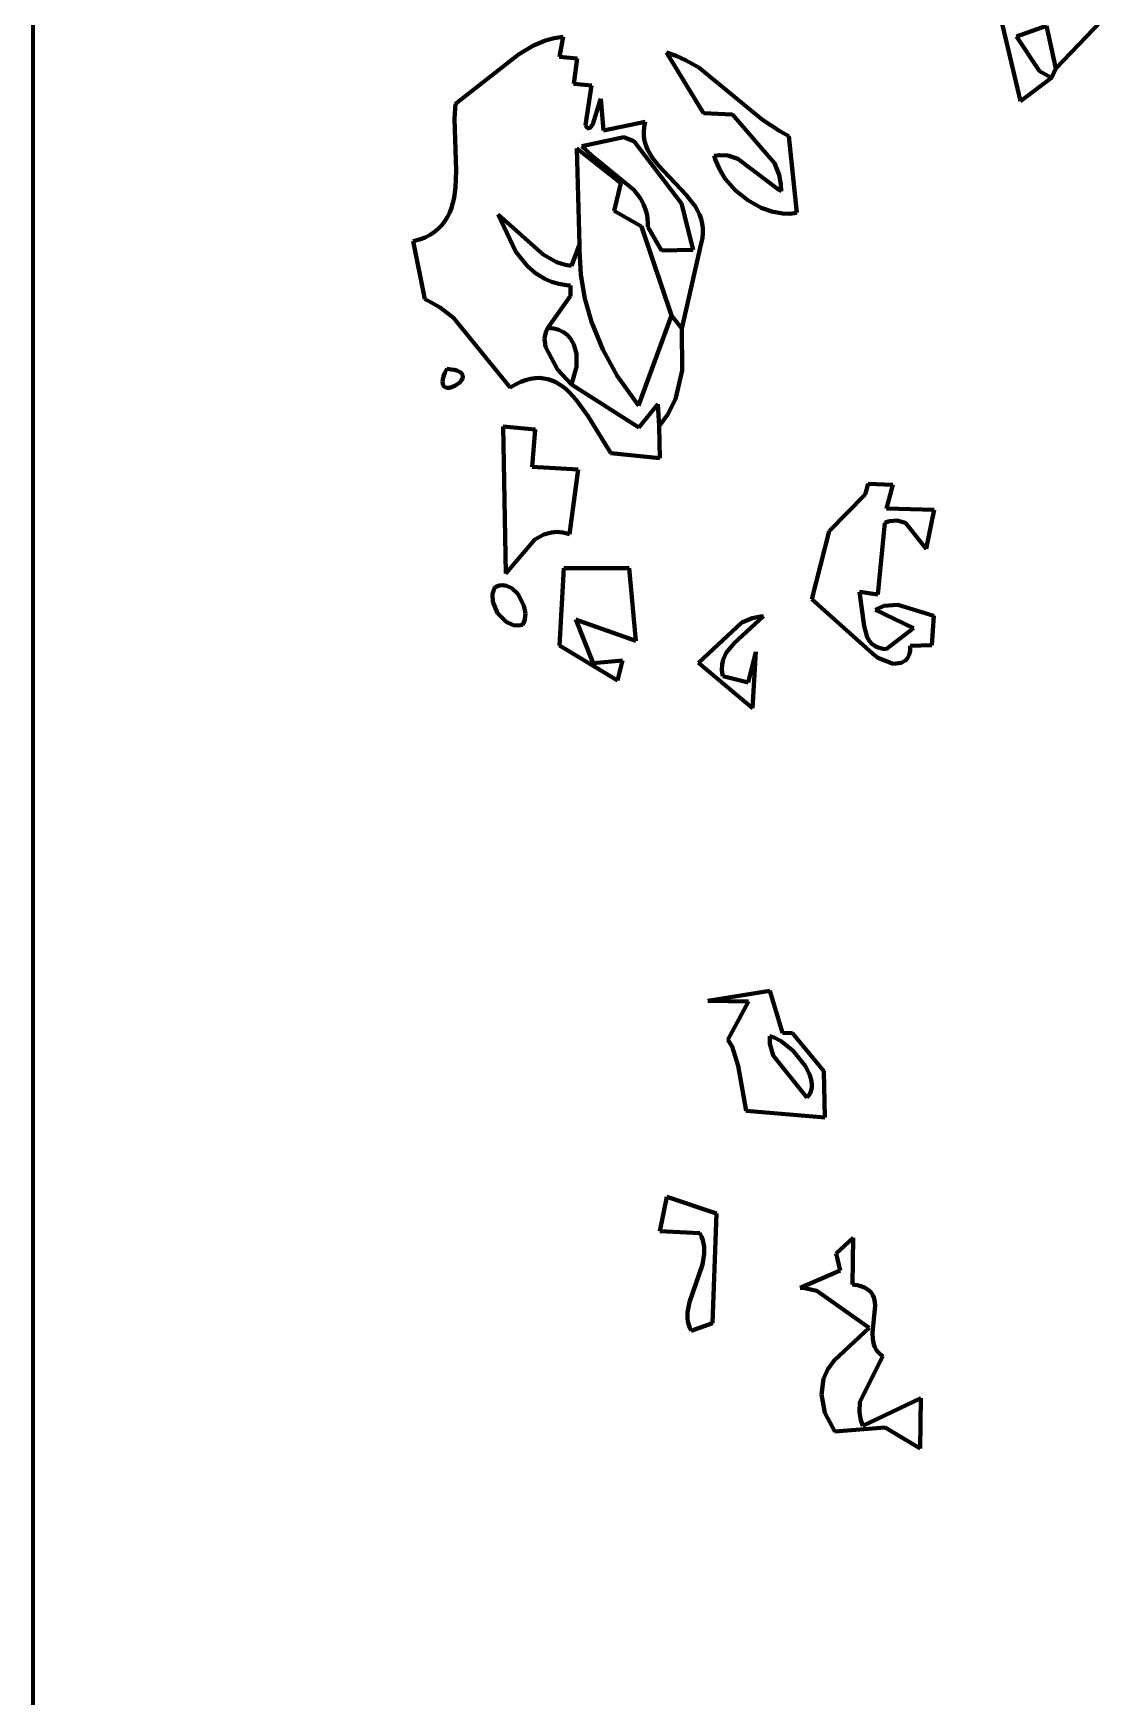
# Model space of a CAD drawing. Header units: millimetres. Extents: x 0 to 8.3, y 0 to 12.4.
# Drawn here: x 0 to 1.088, y 4.488 to 6.17 of the extents above; entities that cross this region are included whole.
import ezdxf

# ---------------------------------------------------------------- set-up
doc = ezdxf.new("R2010")
doc.units = ezdxf.units.MM
for name, color, linetype, lineweight in [('color#131313ff', 7, 'CONTINUOUS', 100), ('color#7c7c7cff', 7, 'CONTINUOUS', 100), ('color#c5c5c5ff', 7, 'CONTINUOUS', 100), ('color#ffffffff', 7, 'CONTINUOUS', 100)]:
    doc.layers.add(name, color=color, linetype=linetype, lineweight=lineweight)

msp = doc.modelspace()

# ---------------------------------------------------------------- linework, layer by layer
at = {"layer": 'color#131313ff'}
for p, q in [((0.9944, 6.1671), (1.0245, 6.1781)), ((1.0245, 6.1781), (1.034, 6.1348)), ((0.5059, 6.158), (0.5181, 6.163)), ((0.5181, 6.163), (0.5268, 6.1655)), ((0.5268, 6.1655), (0.5358, 6.167)), ((0.5358, 6.167), (0.5323, 6.1465)), ((1.0175, 6.132), (0.9944, 6.1671)), ((0.427, 6.0992), (0.4907, 6.149)), ((0.4907, 6.149), (0.5059, 6.158)), ((0.5323, 6.1465), (0.5499, 6.145)), ((0.5499, 6.145), (0.5466, 6.1194)), ((1.0295, 6.1254), (1.0175, 6.132)), ((1.034, 6.1348), (1.0295, 6.1254)), ((0.5466, 6.1194), (0.5646, 6.1175)), ((0.5646, 6.1175), (0.5583, 6.0775)), ((0.4261, 6.0837), (0.4265, 6.0942)), ((0.4265, 6.0942), (0.427, 6.0992)), ((0.5659, 6.0784), (0.573, 6.1014)), ((0.573, 6.1014), (0.5739, 6.104)), ((0.5739, 6.104), (0.5765, 6.072)), ((0.4277, 6.0318), (0.4261, 6.0837)), ((0.5583, 6.0775), (0.5591, 6.0762)), ((0.5591, 6.0762), (0.5605, 6.0746)), ((0.5605, 6.0746), (0.5619, 6.0742)), ((0.5619, 6.0742), (0.5633, 6.0748)), ((0.5633, 6.0748), (0.5659, 6.0784)), ((0.5765, 6.072), (0.6187, 6.081)), ((0.6177, 6.0759), (0.6173, 6.0709)), ((0.6187, 6.081), (0.6177, 6.0759)), ((0.5973, 6.0652), (0.5546, 6.0563)), ((0.6063, 6.0618), (0.5973, 6.0652)), ((0.6081, 6.0606), (0.6063, 6.0618)), ((0.6556, 5.9984), (0.6081, 6.0606)), ((0.6173, 6.0709), (0.6175, 6.0662)), ((0.6175, 6.0662), (0.6182, 6.0616)), ((0.6182, 6.0616), (0.6195, 6.0572)), ((0.5942, 6.0188), (0.5498, 6.0538)), ((0.5498, 6.0538), (0.5524, 5.9568)), ((0.5546, 6.0563), (0.5651, 6.0464)), ((0.5651, 6.0464), (0.6072, 6.0121)), ((0.6195, 6.0572), (0.6212, 6.0529)), ((0.6212, 6.0529), (0.6234, 6.0487)), ((0.6234, 6.0487), (0.6259, 6.0447)), ((0.6259, 6.0447), (0.6318, 6.0369)), ((0.4271, 6.0148), (0.4277, 6.0318)), ((0.6318, 6.0369), (0.6601, 6.0071)), ((0.4256, 6.004), (0.4271, 6.0148)), ((0.5873, 5.991), (0.5942, 6.0188)), ((0.6072, 6.0121), (0.6139, 6.0033)), ((0.6601, 6.0071), (0.6664, 5.9994)), ((0.4211, 5.9892), (0.4229, 5.9939)), ((0.4229, 5.9939), (0.4244, 5.9989)), ((0.4244, 5.9989), (0.4256, 6.004)), ((0.6151, 5.975), (0.5873, 5.991)), ((0.6139, 6.0033), (0.6174, 5.997)), ((0.6174, 5.997), (0.6199, 5.9901)), ((0.6199, 5.9901), (0.6207, 5.9865)), ((0.6674, 5.9514), (0.6556, 5.9984)), ((0.6664, 5.9994), (0.6692, 5.9954)), ((0.6692, 5.9954), (0.6716, 5.9912)), ((0.6716, 5.9912), (0.6737, 5.987)), ((0.4098, 5.9729), (0.4133, 5.9765)), ((0.4133, 5.9765), (0.4163, 5.9805)), ((0.4163, 5.9805), (0.4189, 5.9847)), ((0.4189, 5.9847), (0.4211, 5.9892)), ((0.5157, 5.9467), (0.4701, 5.9871)), ((0.4701, 5.9871), (0.488, 5.9494)), ((0.6455, 5.8851), (0.6151, 5.975)), ((0.6207, 5.9865), (0.6212, 5.9827)), ((0.6212, 5.9827), (0.6214, 5.9787)), ((0.6214, 5.9787), (0.6213, 5.9746)), ((0.6213, 5.9746), (0.6353, 5.9507)), ((0.6737, 5.987), (0.6753, 5.9826)), ((0.6753, 5.9826), (0.6765, 5.9781)), ((0.6765, 5.9781), (0.6771, 5.9733)), ((0.6771, 5.9733), (0.6772, 5.9684)), ((0.3843, 5.96), (0.3906, 5.9618)), ((0.3959, 5.9014), (0.3843, 5.96)), ((0.3906, 5.9618), (0.3962, 5.964)), ((0.3962, 5.964), (0.4013, 5.9666)), ((0.4013, 5.9666), (0.4058, 5.9695)), ((0.4058, 5.9695), (0.4098, 5.9729)), ((0.5524, 5.9568), (0.5444, 5.9352)), ((0.6755, 5.9579), (0.6558, 5.8717)), ((0.6767, 5.9633), (0.6755, 5.9579)), ((0.6772, 5.9684), (0.6767, 5.9633)), ((0.488, 5.9494), (0.4997, 5.9349)), ((0.5291, 5.939), (0.5157, 5.9467)), ((0.6353, 5.9507), (0.6674, 5.9514)), ((0.4997, 5.9349), (0.508, 5.9277)), ((0.508, 5.9277), (0.5173, 5.922)), ((0.538, 5.9362), (0.5291, 5.939)), ((0.5444, 5.9352), (0.538, 5.9362)), ((0.5173, 5.922), (0.5241, 5.919)), ((0.5241, 5.919), (0.5314, 5.9169)), ((0.5314, 5.9169), (0.5393, 5.9157)), ((0.5393, 5.9157), (0.5434, 5.9154)), ((0.5434, 5.9154), (0.5433, 5.9048)), ((0.4, 5.8995), (0.3959, 5.9014)), ((0.4114, 5.893), (0.4, 5.8995)), ((0.4251, 5.8826), (0.4114, 5.893)), ((0.5433, 5.9048), (0.5202, 5.8724)), ((0.4822, 5.8121), (0.4251, 5.8826)), ((0.5202, 5.8724), (0.5183, 5.8682)), ((0.6558, 5.8717), (0.6455, 5.8851)), ((0.5183, 5.8682), (0.517, 5.8618)), ((0.517, 5.8618), (0.5179, 5.8532)), ((0.5179, 5.8532), (0.5302, 5.8305)), ((0.5119, 5.8218), (0.5074, 5.8217)), ((0.5162, 5.8214), (0.5119, 5.8218)), ((0.5302, 5.8305), (0.5441, 5.8152)), ((0.4877, 5.8153), (0.4822, 5.8121)), ((0.4929, 5.8179), (0.4877, 5.8153)), ((0.4979, 5.8197), (0.4929, 5.8179)), ((0.5027, 5.821), (0.4979, 5.8197)), ((0.5074, 5.8217), (0.5027, 5.821)), ((0.5204, 5.8206), (0.5162, 5.8214)), ((0.5244, 5.8192), (0.5204, 5.8206)), ((0.5283, 5.8175), (0.5244, 5.8192)), ((0.5321, 5.8153), (0.5283, 5.8175)), ((0.5357, 5.8128), (0.5321, 5.8153)), ((0.5392, 5.81), (0.5357, 5.8128)), ((0.5426, 5.8069), (0.5392, 5.81)), ((0.5491, 5.7998), (0.5426, 5.8069)), ((0.5441, 5.8152), (0.6123, 5.7716)), ((0.5609, 5.7836), (0.5491, 5.7998)), ((0.6123, 5.7716), (0.6317, 5.7953)), ((0.6317, 5.7953), (0.6328, 5.7731)), ((0.4753, 5.7727), (0.5076, 5.7698)), ((0.4778, 5.6239), (0.4753, 5.7727)), ((0.5842, 5.7456), (0.5609, 5.7836)), ((0.6328, 5.7731), (0.6335, 5.7405)), ((0.5076, 5.7698), (0.5046, 5.732)), ((0.6335, 5.7405), (0.5842, 5.7456)), ((0.5046, 5.732), (0.551, 5.7291)), ((0.551, 5.7291), (0.5421, 5.6638)), ((0.8412, 5.7039), (0.8442, 5.7148)), ((0.8442, 5.7148), (0.8693, 5.7138)), ((0.8693, 5.7138), (0.8628, 5.6899)), ((0.8048, 5.6667), (0.8412, 5.7039)), ((0.8628, 5.6899), (0.9111, 5.6884)), ((0.9111, 5.6884), (0.903, 5.6489)), ((0.8612, 5.6754), (0.8541, 5.6028)), ((0.8656, 5.6768), (0.8612, 5.6754)), ((0.8735, 5.6775), (0.8656, 5.6768)), ((0.882, 5.6751), (0.8735, 5.6775)), ((0.903, 5.6489), (0.882, 5.6751)), ((0.5071, 5.6584), (0.4778, 5.6239)), ((0.5162, 5.6636), (0.5071, 5.6584)), ((0.5239, 5.6656), (0.5162, 5.6636)), ((0.5295, 5.666), (0.5239, 5.6656)), ((0.5356, 5.6654), (0.5295, 5.666)), ((0.5421, 5.6638), (0.5356, 5.6654)), ((0.7873, 5.598), (0.8048, 5.6667)), ((0.5322, 5.5513), (0.5364, 5.6295)), ((0.5364, 5.6295), (0.6025, 5.6295)), ((0.6025, 5.6295), (0.6092, 5.5559)), ((0.8541, 5.6028), (0.8355, 5.6053)), ((0.8355, 5.6053), (0.8402, 5.5708)), ((0.8488, 5.5432), (0.7873, 5.598)), ((0.8516, 5.5873), (0.86, 5.5912)), ((0.89, 5.5687), (0.8516, 5.5873)), ((0.86, 5.5912), (0.8744, 5.5924)), ((0.8744, 5.5924), (0.9107, 5.5812)), ((0.5521, 5.5762), (0.5488, 5.5774)), ((0.5488, 5.5774), (0.5662, 5.5333)), ((0.6092, 5.5559), (0.5521, 5.5762)), ((0.6727, 5.5338), (0.7165, 5.5746)), ((0.7385, 5.5807), (0.7088, 5.5535)), ((0.7165, 5.5746), (0.7268, 5.5789)), ((0.7268, 5.5789), (0.7354, 5.5805)), ((0.7354, 5.5805), (0.7385, 5.5807)), ((0.8402, 5.5708), (0.8433, 5.5595)), ((0.9107, 5.5812), (0.9087, 5.5515)), ((0.7088, 5.5535), (0.7007, 5.5439)), ((0.8433, 5.5595), (0.8455, 5.5557)), ((0.8455, 5.5557), (0.8484, 5.5525)), ((0.8626, 5.5476), (0.89, 5.5687)), ((0.5908, 5.5159), (0.5322, 5.5513)), ((0.5662, 5.5333), (0.5957, 5.5361)), ((0.5957, 5.5361), (0.5908, 5.5159)), ((0.6976, 5.5371), (0.6965, 5.532)), ((0.7007, 5.5439), (0.6976, 5.5371)), ((0.723, 5.5138), (0.7306, 5.5449)), ((0.7306, 5.5449), (0.7272, 5.4879)), ((0.8484, 5.5525), (0.8521, 5.55)), ((0.854, 5.5386), (0.8488, 5.5432)), ((0.8521, 5.55), (0.8544, 5.5491)), ((0.8695, 5.5328), (0.854, 5.5386)), ((0.8544, 5.5491), (0.8568, 5.5484)), ((0.8568, 5.5484), (0.8596, 5.5478)), ((0.8596, 5.5478), (0.8626, 5.5476)), ((0.882, 5.5361), (0.8778, 5.5337)), ((0.8842, 5.5385), (0.882, 5.5361)), ((0.8858, 5.5418), (0.8842, 5.5385)), ((0.8867, 5.5458), (0.8858, 5.5418)), ((0.8869, 5.5508), (0.8867, 5.5458)), ((0.9087, 5.5515), (0.8869, 5.5508)), ((0.7272, 5.4879), (0.6727, 5.5338)), ((0.6965, 5.532), (0.6964, 5.5264)), ((0.6964, 5.5264), (0.6967, 5.5234)), ((0.6967, 5.5234), (0.6973, 5.5202)), ((0.6973, 5.5202), (0.723, 5.5138)), ((0.8778, 5.5337), (0.8695, 5.5328)), ((0.6822, 5.1917), (0.7448, 5.2019)), ((0.7448, 5.2019), (0.7575, 5.1593)), ((0.7231, 5.1912), (0.6822, 5.1917)), ((0.7024, 5.1524), (0.7231, 5.1912)), ((0.7069, 5.1456), (0.7024, 5.1524)), ((0.7449, 5.156), (0.7449, 5.1484)), ((0.7492, 5.1546), (0.7449, 5.156)), ((0.7562, 5.1509), (0.7492, 5.1546)), ((0.7683, 5.1411), (0.7562, 5.1509)), ((0.7575, 5.1593), (0.7676, 5.159)), ((0.7676, 5.159), (0.7996, 5.1206)), ((0.7129, 5.1259), (0.7069, 5.1456)), ((0.7449, 5.1484), (0.7481, 5.1365)), ((0.7481, 5.1365), (0.7822, 5.0939)), ((0.7806, 5.1259), (0.7683, 5.1411)), ((0.7209, 5.0804), (0.7129, 5.1259)), ((0.7848, 5.1177), (0.7806, 5.1259)), ((0.7866, 5.1123), (0.7848, 5.1177)), ((0.7996, 5.1206), (0.8005, 5.0738)), ((0.7853, 5.0978), (0.7863, 5.1)), ((0.7863, 5.1), (0.787, 5.1023)), ((0.7874, 5.1071), (0.7866, 5.1123)), ((0.787, 5.1023), (0.7873, 5.1047)), ((0.7873, 5.1047), (0.7874, 5.1071)), ((0.7822, 5.0939), (0.784, 5.0958)), ((0.784, 5.0958), (0.7853, 5.0978)), ((0.8005, 5.0738), (0.7209, 5.0804)), ((0.8118, 4.9362), (0.8291, 4.952)), ((0.8291, 4.952), (0.8284, 4.9048)), ((0.8161, 4.919), (0.8118, 4.9362)), ((0.7754, 4.9016), (0.8161, 4.919)), ((0.7784, 4.9014), (0.7754, 4.9016)), ((0.7924, 4.8985), (0.7784, 4.9014)), ((0.8452, 4.861), (0.7924, 4.8985)), ((0.8284, 4.9048), (0.833, 4.904)), ((0.833, 4.904), (0.837, 4.903)), ((0.837, 4.903), (0.8404, 4.9017)), ((0.8404, 4.9017), (0.8433, 4.9002)), ((0.8433, 4.9002), (0.8456, 4.8984)), ((0.8456, 4.8984), (0.8475, 4.8964)), ((0.8475, 4.8964), (0.849, 4.8941)), ((0.8515, 4.8837), (0.8488, 4.8558)), ((0.849, 4.8941), (0.8501, 4.8918)), ((0.8501, 4.8918), (0.8508, 4.8892)), ((0.8508, 4.8892), (0.8515, 4.8837)), ((0.81, 4.828), (0.8452, 4.861)), ((0.8488, 4.8558), (0.8489, 4.8497)), ((0.8489, 4.8497), (0.85, 4.844)), ((0.8591, 4.8325), (0.836, 4.7861)), ((0.85, 4.844), (0.851, 4.8414)), ((0.851, 4.8414), (0.8524, 4.8389)), ((0.8524, 4.8389), (0.8541, 4.8366)), ((0.8541, 4.8366), (0.8564, 4.8344)), ((0.8564, 4.8344), (0.8591, 4.8325)), ((0.7992, 4.8095), (0.8034, 4.8193)), ((0.8034, 4.8193), (0.81, 4.828)), ((0.7972, 4.7936), (0.7992, 4.8095)), ((0.8005, 4.775), (0.7972, 4.7936)), ((0.836, 4.7861), (0.8355, 4.7757)), ((0.8388, 4.7618), (0.8975, 4.7897)), ((0.8975, 4.7897), (0.8967, 4.7388)), ((0.8107, 4.7561), (0.8005, 4.775)), ((0.8355, 4.7757), (0.8369, 4.7675)), ((0.8369, 4.7675), (0.8388, 4.7618)), ((0.8614, 4.7602), (0.8107, 4.7561)), ((0.8967, 4.7388), (0.8614, 4.7602))]:
    msp.add_line(p, q, dxfattribs=at)
at = {"layer": 'color#7c7c7cff'}
for p, q in [((0.9983, 6.1018), (0.9739, 6.2047)), ((1.0245, 6.1781), (0.9944, 6.1671)), ((1.034, 6.1348), (1.0245, 6.1781)), ((1.0875, 6.1909), (1.034, 6.1348)), ((0.9944, 6.1671), (1.0175, 6.132)), ((0.6402, 6.151), (0.6501, 6.1477)), ((0.6777, 6.0896), (0.6402, 6.151)), ((0.6501, 6.1477), (0.6595, 6.1434)), ((0.6595, 6.1434), (0.6729, 6.1357)), ((0.6729, 6.1357), (0.7375, 6.0829)), ((1.0295, 6.1254), (0.9983, 6.1018)), ((1.0175, 6.132), (1.0295, 6.1254)), ((0.7071, 6.0884), (0.6777, 6.0896)), ((0.7494, 6.0391), (0.7071, 6.0884)), ((0.7375, 6.0829), (0.7548, 6.0713)), ((0.7548, 6.0713), (0.764, 6.0664)), ((0.764, 6.0664), (0.7721, 5.9887)), ((0.6885, 6.0466), (0.6943, 6.0473)), ((0.6895, 6.0431), (0.6885, 6.0466)), ((0.6938, 6.0329), (0.6895, 6.0431)), ((0.6943, 6.0473), (0.7024, 6.0467)), ((0.7024, 6.0467), (0.7124, 6.0434)), ((0.7124, 6.0434), (0.754, 6.0121)), ((0.6998, 6.0232), (0.6938, 6.0329)), ((0.7542, 6.0274), (0.7494, 6.0391)), ((0.756, 6.0177), (0.7542, 6.0274)), ((0.7102, 6.0114), (0.6998, 6.0232)), ((0.7225, 6.0015), (0.7102, 6.0114)), ((0.754, 6.0121), (0.7562, 6.0108)), ((0.7562, 6.0108), (0.756, 6.0177)), ((0.7362, 5.9939), (0.7225, 6.0015)), ((0.7469, 5.9901), (0.7362, 5.9939)), ((0.7578, 5.9881), (0.7469, 5.9901)), ((0.765, 5.9879), (0.7578, 5.9881)), ((0.7721, 5.9887), (0.765, 5.9879)), ((0.6336, 4.9588), (0.6408, 4.9934)), ((0.6408, 4.9934), (0.6908, 4.9767)), ((0.6908, 4.9767), (0.6868, 4.8658)), ((0.674, 4.9569), (0.6336, 4.9588)), ((0.6757, 4.9534), (0.674, 4.9569)), ((0.677, 4.9498), (0.6757, 4.9534)), ((0.6779, 4.9463), (0.677, 4.9498)), ((0.6768, 4.925), (0.6785, 4.9357)), ((0.6784, 4.9428), (0.6779, 4.9463)), ((0.6785, 4.9357), (0.6784, 4.9428)), ((0.6636, 4.8868), (0.6768, 4.925)), ((0.6617, 4.8768), (0.6636, 4.8868)), ((0.6616, 4.8703), (0.6617, 4.8768)), ((0.662, 4.8671), (0.6616, 4.8703)), ((0.6628, 4.864), (0.662, 4.8671)), ((0.6639, 4.8609), (0.6628, 4.864)), ((0.6868, 4.8658), (0.6654, 4.8578)), ((0.6654, 4.8578), (0.6639, 4.8609))]:
    msp.add_line(p, q, dxfattribs=at)
at = {"layer": 'color#c5c5c5ff'}
for p, q in [((0.4701, 5.9871), (0.5157, 5.9467)), ((0.488, 5.9494), (0.4701, 5.9871)), ((0.5444, 5.9352), (0.5524, 5.9568)), ((0.5524, 5.9568), (0.5524, 5.9506)), ((0.4997, 5.9349), (0.488, 5.9494)), ((0.5157, 5.9467), (0.5291, 5.939)), ((0.5524, 5.9506), (0.5538, 5.926)), ((0.508, 5.9277), (0.4997, 5.9349)), ((0.5173, 5.922), (0.508, 5.9277)), ((0.5291, 5.939), (0.538, 5.9362)), ((0.538, 5.9362), (0.5444, 5.9352)), ((0.5538, 5.926), (0.5579, 5.902)), ((0.5241, 5.919), (0.5173, 5.922)), ((0.5314, 5.9169), (0.5241, 5.919)), ((0.5393, 5.9157), (0.5314, 5.9169)), ((0.5434, 5.9154), (0.5393, 5.9157)), ((0.5433, 5.9048), (0.5434, 5.9154)), ((0.5202, 5.8724), (0.5433, 5.9048)), ((0.5579, 5.902), (0.5644, 5.8787)), ((0.5263, 5.8718), (0.5202, 5.8724)), ((0.5644, 5.8787), (0.5758, 5.8506)), ((0.6119, 5.7941), (0.6455, 5.8851)), ((0.6455, 5.8851), (0.6558, 5.8717)), ((0.5316, 5.8704), (0.5263, 5.8718)), ((0.5362, 5.8681), (0.5316, 5.8704)), ((0.54, 5.8653), (0.5362, 5.8681)), ((0.5432, 5.8618), (0.54, 5.8653)), ((0.5467, 5.8556), (0.5432, 5.8618)), ((0.5492, 5.8461), (0.5467, 5.8556)), ((0.6558, 5.8717), (0.6563, 5.8292)), ((0.5492, 5.8331), (0.5492, 5.8461)), ((0.5758, 5.8506), (0.5904, 5.824)), ((0.4141, 5.8204), (0.4149, 5.8234)), ((0.4149, 5.8234), (0.4162, 5.8269)), ((0.4162, 5.8269), (0.4181, 5.8309)), ((0.4181, 5.8309), (0.4225, 5.8305)), ((0.4225, 5.8305), (0.426, 5.8299)), ((0.426, 5.8299), (0.4289, 5.8291)), ((0.4289, 5.8291), (0.4311, 5.8281)), ((0.4311, 5.8281), (0.4328, 5.827)), ((0.4328, 5.827), (0.4338, 5.8257)), ((0.4338, 5.8257), (0.4344, 5.8243)), ((0.4345, 5.8229), (0.4341, 5.8215)), ((0.4344, 5.8243), (0.4345, 5.8229)), ((0.5441, 5.8152), (0.5492, 5.8331)), ((0.5904, 5.824), (0.6119, 5.7941)), ((0.6563, 5.8292), (0.6494, 5.8005)), ((0.4138, 5.8179), (0.4141, 5.8204)), ((0.414, 5.8159), (0.4138, 5.8179)), ((0.4145, 5.8143), (0.414, 5.8159)), ((0.4153, 5.8132), (0.4145, 5.8143)), ((0.4165, 5.8124), (0.4153, 5.8132)), ((0.4178, 5.8119), (0.4165, 5.8124)), ((0.4194, 5.8118), (0.4178, 5.8119)), ((0.4211, 5.8119), (0.4194, 5.8118)), ((0.4264, 5.8138), (0.4211, 5.8119)), ((0.4312, 5.8173), (0.4264, 5.8138)), ((0.4335, 5.82), (0.4312, 5.8173)), ((0.4341, 5.8215), (0.4335, 5.82)), ((0.6123, 5.7716), (0.5441, 5.8152)), ((0.6317, 5.7953), (0.6123, 5.7716)), ((0.6328, 5.7731), (0.6317, 5.7953)), ((0.6494, 5.8005), (0.6414, 5.7844)), ((0.6414, 5.7844), (0.6328, 5.7731)), ((0.4643, 5.6032), (0.4661, 5.6086)), ((0.4646, 5.5953), (0.4643, 5.6032)), ((0.4661, 5.6086), (0.4671, 5.6103)), ((0.4671, 5.6103), (0.471, 5.6118)), ((0.471, 5.6118), (0.4749, 5.6122)), ((0.4749, 5.6122), (0.4786, 5.6116)), ((0.4786, 5.6116), (0.4839, 5.6091)), ((0.4839, 5.6091), (0.4899, 5.6034)), ((0.4899, 5.6034), (0.4961, 5.5918)), ((0.4694, 5.5839), (0.4646, 5.5953)), ((0.4961, 5.5918), (0.4976, 5.5834)), ((0.4781, 5.5751), (0.4694, 5.5839)), ((0.4852, 5.5718), (0.4781, 5.5751)), ((0.4909, 5.5714), (0.4852, 5.5718)), ((0.4947, 5.5721), (0.4909, 5.5714)), ((0.4957, 5.5738), (0.4947, 5.5721)), ((0.497, 5.5774), (0.4957, 5.5738)), ((0.4976, 5.5834), (0.497, 5.5774))]:
    msp.add_line(p, q, dxfattribs=at)
at = {"layer": 'color#ffffffff'}
for p, q in [((0, 0), (0, 12.3611)), ((0.9739, 6.2047), (0.9983, 6.1018)), ((1.034, 6.1348), (1.0875, 6.1909)), ((0.5181, 6.163), (0.5059, 6.158)), ((0.5268, 6.1655), (0.5181, 6.163)), ((0.5358, 6.167), (0.5268, 6.1655)), ((0.5323, 6.1465), (0.5358, 6.167)), ((0.4907, 6.149), (0.427, 6.0992)), ((0.5059, 6.158), (0.4907, 6.149)), ((0.5499, 6.145), (0.5323, 6.1465)), ((0.5466, 6.1194), (0.5499, 6.145)), ((0.6402, 6.151), (0.6777, 6.0896)), ((0.6501, 6.1477), (0.6402, 6.151)), ((0.6595, 6.1434), (0.6501, 6.1477)), ((0.6729, 6.1357), (0.6595, 6.1434)), ((0.7375, 6.0829), (0.6729, 6.1357)), ((0.9983, 6.1018), (1.0295, 6.1254)), ((1.0295, 6.1254), (1.034, 6.1348)), ((0.5646, 6.1175), (0.5466, 6.1194)), ((0.5583, 6.0775), (0.5646, 6.1175)), ((0.4265, 6.0942), (0.4261, 6.0837)), ((0.427, 6.0992), (0.4265, 6.0942)), ((0.573, 6.1014), (0.5659, 6.0784)), ((0.5739, 6.104), (0.573, 6.1014)), ((0.5765, 6.072), (0.5739, 6.104)), ((0.4261, 6.0837), (0.4277, 6.0318)), ((0.5591, 6.0762), (0.5583, 6.0775)), ((0.5605, 6.0746), (0.5591, 6.0762)), ((0.5619, 6.0742), (0.5605, 6.0746)), ((0.5633, 6.0748), (0.5619, 6.0742)), ((0.5659, 6.0784), (0.5633, 6.0748)), ((0.6187, 6.081), (0.5765, 6.072)), ((0.6173, 6.0709), (0.6177, 6.0759)), ((0.6177, 6.0759), (0.6187, 6.081)), ((0.6777, 6.0896), (0.7071, 6.0884)), ((0.7071, 6.0884), (0.7494, 6.0391)), ((0.7548, 6.0713), (0.7375, 6.0829)), ((0.5546, 6.0563), (0.5973, 6.0652)), ((0.5973, 6.0652), (0.6063, 6.0618)), ((0.6063, 6.0618), (0.6081, 6.0606)), ((0.6081, 6.0606), (0.6556, 5.9984)), ((0.6175, 6.0662), (0.6173, 6.0709)), ((0.6182, 6.0616), (0.6175, 6.0662)), ((0.6195, 6.0572), (0.6182, 6.0616)), ((0.764, 6.0664), (0.7548, 6.0713)), ((0.7721, 5.9887), (0.764, 6.0664)), ((0.5498, 6.0538), (0.5942, 6.0188)), ((0.5524, 5.9568), (0.5498, 6.0538)), ((0.5651, 6.0464), (0.5546, 6.0563)), ((0.6072, 6.0121), (0.5651, 6.0464)), ((0.6212, 6.0529), (0.6195, 6.0572)), ((0.6234, 6.0487), (0.6212, 6.0529)), ((0.6259, 6.0447), (0.6234, 6.0487)), ((0.6318, 6.0369), (0.6259, 6.0447)), ((0.6943, 6.0473), (0.6885, 6.0466)), ((0.6885, 6.0466), (0.6895, 6.0431)), ((0.6895, 6.0431), (0.6938, 6.0329)), ((0.7024, 6.0467), (0.6943, 6.0473)), ((0.7124, 6.0434), (0.7024, 6.0467)), ((0.754, 6.0121), (0.7124, 6.0434)), ((0.4277, 6.0318), (0.4271, 6.0148)), ((0.6601, 6.0071), (0.6318, 6.0369)), ((0.6938, 6.0329), (0.6998, 6.0232)), ((0.7494, 6.0391), (0.7542, 6.0274)), ((0.7542, 6.0274), (0.756, 6.0177)), ((0.4271, 6.0148), (0.4256, 6.004)), ((0.5942, 6.0188), (0.5873, 5.991)), ((0.6139, 6.0033), (0.6072, 6.0121)), ((0.6664, 5.9994), (0.6601, 6.0071)), ((0.6998, 6.0232), (0.7102, 6.0114)), ((0.7102, 6.0114), (0.7225, 6.0015)), ((0.7562, 6.0108), (0.754, 6.0121)), ((0.756, 6.0177), (0.7562, 6.0108)), ((0.4229, 5.9939), (0.4211, 5.9892)), ((0.4244, 5.9989), (0.4229, 5.9939)), ((0.4256, 6.004), (0.4244, 5.9989)), ((0.5873, 5.991), (0.6151, 5.975)), ((0.6174, 5.997), (0.6139, 6.0033)), ((0.6199, 5.9901), (0.6174, 5.997)), ((0.6207, 5.9865), (0.6199, 5.9901)), ((0.6556, 5.9984), (0.6674, 5.9514)), ((0.6692, 5.9954), (0.6664, 5.9994)), ((0.6716, 5.9912), (0.6692, 5.9954)), ((0.6737, 5.987), (0.6716, 5.9912)), ((0.7225, 6.0015), (0.7362, 5.9939)), ((0.7362, 5.9939), (0.7469, 5.9901)), ((0.7469, 5.9901), (0.7578, 5.9881)), ((0.4133, 5.9765), (0.4098, 5.9729)), ((0.4163, 5.9805), (0.4133, 5.9765)), ((0.4189, 5.9847), (0.4163, 5.9805)), ((0.4211, 5.9892), (0.4189, 5.9847)), ((0.6151, 5.975), (0.6455, 5.8851)), ((0.6212, 5.9827), (0.6207, 5.9865)), ((0.6214, 5.9787), (0.6212, 5.9827)), ((0.6213, 5.9746), (0.6214, 5.9787)), ((0.6353, 5.9507), (0.6213, 5.9746)), ((0.6753, 5.9826), (0.6737, 5.987)), ((0.6765, 5.9781), (0.6753, 5.9826)), ((0.6771, 5.9733), (0.6765, 5.9781)), ((0.6772, 5.9684), (0.6771, 5.9733)), ((0.7578, 5.9881), (0.765, 5.9879)), ((0.765, 5.9879), (0.7721, 5.9887)), ((0.3906, 5.9618), (0.3843, 5.96)), ((0.3843, 5.96), (0.3959, 5.9014)), ((0.3962, 5.964), (0.3906, 5.9618)), ((0.4013, 5.9666), (0.3962, 5.964)), ((0.4058, 5.9695), (0.4013, 5.9666)), ((0.4098, 5.9729), (0.4058, 5.9695)), ((0.5524, 5.9506), (0.5524, 5.9568)), ((0.6558, 5.8717), (0.6755, 5.9579)), ((0.6755, 5.9579), (0.6767, 5.9633)), ((0.6767, 5.9633), (0.6772, 5.9684)), ((0.5538, 5.926), (0.5524, 5.9506)), ((0.6674, 5.9514), (0.6353, 5.9507)), ((0.5579, 5.902), (0.5538, 5.926)), ((0.3959, 5.9014), (0.4, 5.8995)), ((0.4, 5.8995), (0.4114, 5.893)), ((0.4114, 5.893), (0.4251, 5.8826)), ((0.5644, 5.8787), (0.5579, 5.902)), ((0.4251, 5.8826), (0.4822, 5.8121)), ((0.5183, 5.8682), (0.5202, 5.8724)), ((0.5202, 5.8724), (0.5263, 5.8718)), ((0.5758, 5.8506), (0.5644, 5.8787)), ((0.6455, 5.8851), (0.6119, 5.7941)), ((0.517, 5.8618), (0.5183, 5.8682)), ((0.5179, 5.8532), (0.517, 5.8618)), ((0.5263, 5.8718), (0.5316, 5.8704)), ((0.5316, 5.8704), (0.5362, 5.8681)), ((0.5362, 5.8681), (0.54, 5.8653)), ((0.54, 5.8653), (0.5432, 5.8618)), ((0.5432, 5.8618), (0.5467, 5.8556)), ((0.5467, 5.8556), (0.5492, 5.8461)), ((0.6563, 5.8292), (0.6558, 5.8717)), ((0.5302, 5.8305), (0.5179, 5.8532)), ((0.5492, 5.8461), (0.5492, 5.8331)), ((0.5904, 5.824), (0.5758, 5.8506)), ((0.4149, 5.8234), (0.4141, 5.8204)), ((0.4162, 5.8269), (0.4149, 5.8234)), ((0.4181, 5.8309), (0.4162, 5.8269)), ((0.4225, 5.8305), (0.4181, 5.8309)), ((0.426, 5.8299), (0.4225, 5.8305)), ((0.4289, 5.8291), (0.426, 5.8299)), ((0.4311, 5.8281), (0.4289, 5.8291)), ((0.4328, 5.827), (0.4311, 5.8281)), ((0.4338, 5.8257), (0.4328, 5.827)), ((0.4344, 5.8243), (0.4338, 5.8257)), ((0.4341, 5.8215), (0.4345, 5.8229)), ((0.4345, 5.8229), (0.4344, 5.8243)), ((0.5074, 5.8217), (0.5119, 5.8218)), ((0.5119, 5.8218), (0.5162, 5.8214)), ((0.5441, 5.8152), (0.5302, 5.8305)), ((0.5492, 5.8331), (0.5441, 5.8152)), ((0.6119, 5.7941), (0.5904, 5.824)), ((0.6494, 5.8005), (0.6563, 5.8292)), ((0.4141, 5.8204), (0.4138, 5.8179)), ((0.4138, 5.8179), (0.414, 5.8159)), ((0.414, 5.8159), (0.4145, 5.8143)), ((0.4145, 5.8143), (0.4153, 5.8132)), ((0.4153, 5.8132), (0.4165, 5.8124)), ((0.4165, 5.8124), (0.4178, 5.8119)), ((0.4178, 5.8119), (0.4194, 5.8118)), ((0.4194, 5.8118), (0.4211, 5.8119)), ((0.4211, 5.8119), (0.4264, 5.8138)), ((0.4264, 5.8138), (0.4312, 5.8173)), ((0.4312, 5.8173), (0.4335, 5.82)), ((0.4335, 5.82), (0.4341, 5.8215)), ((0.4822, 5.8121), (0.4877, 5.8153)), ((0.4877, 5.8153), (0.4929, 5.8179)), ((0.4929, 5.8179), (0.4979, 5.8197)), ((0.4979, 5.8197), (0.5027, 5.821)), ((0.5027, 5.821), (0.5074, 5.8217)), ((0.5162, 5.8214), (0.5204, 5.8206)), ((0.5204, 5.8206), (0.5244, 5.8192)), ((0.5244, 5.8192), (0.5283, 5.8175)), ((0.5283, 5.8175), (0.5321, 5.8153)), ((0.5321, 5.8153), (0.5357, 5.8128)), ((0.5357, 5.8128), (0.5392, 5.81)), ((0.5392, 5.81), (0.5426, 5.8069)), ((0.5426, 5.8069), (0.5491, 5.7998)), ((0.5491, 5.7998), (0.5609, 5.7836)), ((0.6414, 5.7844), (0.6494, 5.8005)), ((0.4753, 5.7727), (0.4778, 5.6239)), ((0.5076, 5.7698), (0.4753, 5.7727)), ((0.5609, 5.7836), (0.5842, 5.7456)), ((0.6328, 5.7731), (0.6414, 5.7844)), ((0.6335, 5.7405), (0.6328, 5.7731)), ((0.5046, 5.732), (0.5076, 5.7698)), ((0.5842, 5.7456), (0.6335, 5.7405)), ((0.551, 5.7291), (0.5046, 5.732)), ((0.5421, 5.6638), (0.551, 5.7291)), ((0.8442, 5.7148), (0.8412, 5.7039)), ((0.8693, 5.7138), (0.8442, 5.7148)), ((0.8628, 5.6899), (0.8693, 5.7138)), ((0.8412, 5.7039), (0.8048, 5.6667)), ((0.9111, 5.6884), (0.8628, 5.6899)), ((0.903, 5.6489), (0.9111, 5.6884)), ((0.8541, 5.6028), (0.8612, 5.6754)), ((0.8612, 5.6754), (0.8656, 5.6768)), ((0.8656, 5.6768), (0.8735, 5.6775)), ((0.8735, 5.6775), (0.882, 5.6751)), ((0.882, 5.6751), (0.903, 5.6489)), ((0.4778, 5.6239), (0.5071, 5.6584)), ((0.5071, 5.6584), (0.5162, 5.6636)), ((0.5162, 5.6636), (0.5239, 5.6656)), ((0.5239, 5.6656), (0.5295, 5.666)), ((0.5295, 5.666), (0.5356, 5.6654)), ((0.5356, 5.6654), (0.5421, 5.6638)), ((0.8048, 5.6667), (0.7873, 5.598)), ((0.5364, 5.6295), (0.5322, 5.5513)), ((0.6025, 5.6295), (0.5364, 5.6295)), ((0.6092, 5.5559), (0.6025, 5.6295)), ((0.4661, 5.6086), (0.4643, 5.6032)), ((0.4643, 5.6032), (0.4646, 5.5953)), ((0.4671, 5.6103), (0.4661, 5.6086)), ((0.471, 5.6118), (0.4671, 5.6103)), ((0.4749, 5.6122), (0.471, 5.6118)), ((0.4786, 5.6116), (0.4749, 5.6122)), ((0.4839, 5.6091), (0.4786, 5.6116)), ((0.4899, 5.6034), (0.4839, 5.6091)), ((0.4961, 5.5918), (0.4899, 5.6034)), ((0.8402, 5.5708), (0.8355, 5.6053)), ((0.8355, 5.6053), (0.8541, 5.6028)), ((0.4646, 5.5953), (0.4694, 5.5839)), ((0.4976, 5.5834), (0.4961, 5.5918)), ((0.7873, 5.598), (0.8488, 5.5432)), ((0.86, 5.5912), (0.8516, 5.5873)), ((0.8516, 5.5873), (0.89, 5.5687)), ((0.8744, 5.5924), (0.86, 5.5912)), ((0.9107, 5.5812), (0.8744, 5.5924)), ((0.4694, 5.5839), (0.4781, 5.5751)), ((0.4781, 5.5751), (0.4852, 5.5718)), ((0.4852, 5.5718), (0.4909, 5.5714)), ((0.4909, 5.5714), (0.4947, 5.5721)), ((0.4947, 5.5721), (0.4957, 5.5738)), ((0.4957, 5.5738), (0.497, 5.5774)), ((0.497, 5.5774), (0.4976, 5.5834)), ((0.5662, 5.5333), (0.5488, 5.5774)), ((0.5488, 5.5774), (0.5521, 5.5762)), ((0.5521, 5.5762), (0.6092, 5.5559)), ((0.7165, 5.5746), (0.6727, 5.5338)), ((0.7088, 5.5535), (0.7385, 5.5807)), ((0.7268, 5.5789), (0.7165, 5.5746)), ((0.7354, 5.5805), (0.7268, 5.5789)), ((0.7385, 5.5807), (0.7354, 5.5805)), ((0.8433, 5.5595), (0.8402, 5.5708)), ((0.9087, 5.5515), (0.9107, 5.5812)), ((0.7007, 5.5439), (0.7088, 5.5535)), ((0.8455, 5.5557), (0.8433, 5.5595)), ((0.8484, 5.5525), (0.8455, 5.5557)), ((0.89, 5.5687), (0.8626, 5.5476)), ((0.5322, 5.5513), (0.5908, 5.5159)), ((0.5957, 5.5361), (0.5662, 5.5333)), ((0.5908, 5.5159), (0.5957, 5.5361)), ((0.6965, 5.532), (0.6976, 5.5371)), ((0.6976, 5.5371), (0.7007, 5.5439)), ((0.7306, 5.5449), (0.723, 5.5138)), ((0.7272, 5.4879), (0.7306, 5.5449)), ((0.8521, 5.55), (0.8484, 5.5525)), ((0.8488, 5.5432), (0.854, 5.5386)), ((0.8544, 5.5491), (0.8521, 5.55)), ((0.854, 5.5386), (0.8695, 5.5328)), ((0.8568, 5.5484), (0.8544, 5.5491)), ((0.8596, 5.5478), (0.8568, 5.5484)), ((0.8626, 5.5476), (0.8596, 5.5478)), ((0.8778, 5.5337), (0.882, 5.5361)), ((0.882, 5.5361), (0.8842, 5.5385)), ((0.8842, 5.5385), (0.8858, 5.5418)), ((0.8858, 5.5418), (0.8867, 5.5458)), ((0.8867, 5.5458), (0.8869, 5.5508)), ((0.8869, 5.5508), (0.9087, 5.5515)), ((0.6727, 5.5338), (0.7272, 5.4879)), ((0.6964, 5.5264), (0.6965, 5.532)), ((0.6967, 5.5234), (0.6964, 5.5264)), ((0.6973, 5.5202), (0.6967, 5.5234)), ((0.723, 5.5138), (0.6973, 5.5202)), ((0.8695, 5.5328), (0.8778, 5.5337)), ((0.7448, 5.2019), (0.6822, 5.1917)), ((0.7575, 5.1593), (0.7448, 5.2019)), ((0.6822, 5.1917), (0.7231, 5.1912)), ((0.7231, 5.1912), (0.7024, 5.1524)), ((0.7024, 5.1524), (0.7069, 5.1456)), ((0.7449, 5.156), (0.7492, 5.1546)), ((0.7449, 5.1484), (0.7449, 5.156)), ((0.7492, 5.1546), (0.7562, 5.1509)), ((0.7562, 5.1509), (0.7683, 5.1411)), ((0.7676, 5.159), (0.7575, 5.1593)), ((0.7996, 5.1206), (0.7676, 5.159)), ((0.7069, 5.1456), (0.7129, 5.1259)), ((0.7481, 5.1365), (0.7449, 5.1484)), ((0.7822, 5.0939), (0.7481, 5.1365)), ((0.7683, 5.1411), (0.7806, 5.1259)), ((0.7129, 5.1259), (0.7209, 5.0804)), ((0.7806, 5.1259), (0.7848, 5.1177)), ((0.7848, 5.1177), (0.7866, 5.1123)), ((0.8005, 5.0738), (0.7996, 5.1206)), ((0.7863, 5.1), (0.7853, 5.0978)), ((0.787, 5.1023), (0.7863, 5.1)), ((0.7866, 5.1123), (0.7874, 5.1071)), ((0.7873, 5.1047), (0.787, 5.1023)), ((0.7874, 5.1071), (0.7873, 5.1047)), ((0.784, 5.0958), (0.7822, 5.0939)), ((0.7853, 5.0978), (0.784, 5.0958)), ((0.7209, 5.0804), (0.8005, 5.0738)), ((0.6408, 4.9934), (0.6336, 4.9588)), ((0.6908, 4.9767), (0.6408, 4.9934)), ((0.6868, 4.8658), (0.6908, 4.9767)), ((0.6336, 4.9588), (0.674, 4.9569)), ((0.674, 4.9569), (0.6757, 4.9534)), ((0.6757, 4.9534), (0.677, 4.9498)), ((0.677, 4.9498), (0.6779, 4.9463)), ((0.8291, 4.952), (0.8118, 4.9362)), ((0.8284, 4.9048), (0.8291, 4.952)), ((0.6785, 4.9357), (0.6768, 4.925)), ((0.6779, 4.9463), (0.6784, 4.9428)), ((0.6784, 4.9428), (0.6785, 4.9357)), ((0.8118, 4.9362), (0.8161, 4.919)), ((0.6768, 4.925), (0.6636, 4.8868)), ((0.8161, 4.919), (0.7754, 4.9016)), ((0.7754, 4.9016), (0.7784, 4.9014)), ((0.7784, 4.9014), (0.7924, 4.8985)), ((0.7924, 4.8985), (0.8452, 4.861)), ((0.833, 4.904), (0.8284, 4.9048)), ((0.837, 4.903), (0.833, 4.904)), ((0.8404, 4.9017), (0.837, 4.903)), ((0.8433, 4.9002), (0.8404, 4.9017)), ((0.8456, 4.8984), (0.8433, 4.9002)), ((0.8475, 4.8964), (0.8456, 4.8984)), ((0.849, 4.8941), (0.8475, 4.8964)), ((0.6636, 4.8868), (0.6617, 4.8768)), ((0.8488, 4.8558), (0.8515, 4.8837)), ((0.8501, 4.8918), (0.849, 4.8941)), ((0.8508, 4.8892), (0.8501, 4.8918)), ((0.8515, 4.8837), (0.8508, 4.8892)), ((0.6617, 4.8768), (0.6616, 4.8703)), ((0.6616, 4.8703), (0.662, 4.8671)), ((0.662, 4.8671), (0.6628, 4.864)), ((0.6628, 4.864), (0.6639, 4.8609)), ((0.6654, 4.8578), (0.6868, 4.8658)), ((0.6639, 4.8609), (0.6654, 4.8578)), ((0.8452, 4.861), (0.81, 4.828)), ((0.8489, 4.8497), (0.8488, 4.8558)), ((0.85, 4.844), (0.8489, 4.8497)), ((0.836, 4.7861), (0.8591, 4.8325)), ((0.851, 4.8414), (0.85, 4.844)), ((0.8524, 4.8389), (0.851, 4.8414)), ((0.8541, 4.8366), (0.8524, 4.8389)), ((0.8564, 4.8344), (0.8541, 4.8366)), ((0.8591, 4.8325), (0.8564, 4.8344)), ((0.8034, 4.8193), (0.7992, 4.8095)), ((0.81, 4.828), (0.8034, 4.8193)), ((0.7992, 4.8095), (0.7972, 4.7936)), ((0.7972, 4.7936), (0.8005, 4.775)), ((0.8355, 4.7757), (0.836, 4.7861)), ((0.8975, 4.7897), (0.8388, 4.7618)), ((0.8967, 4.7388), (0.8975, 4.7897)), ((0.8005, 4.775), (0.8107, 4.7561)), ((0.8369, 4.7675), (0.8355, 4.7757)), ((0.8388, 4.7618), (0.8369, 4.7675)), ((0.8107, 4.7561), (0.8614, 4.7602)), ((0.8614, 4.7602), (0.8967, 4.7388))]:
    msp.add_line(p, q, dxfattribs=at)

doc.saveas('drawing.dxf')
